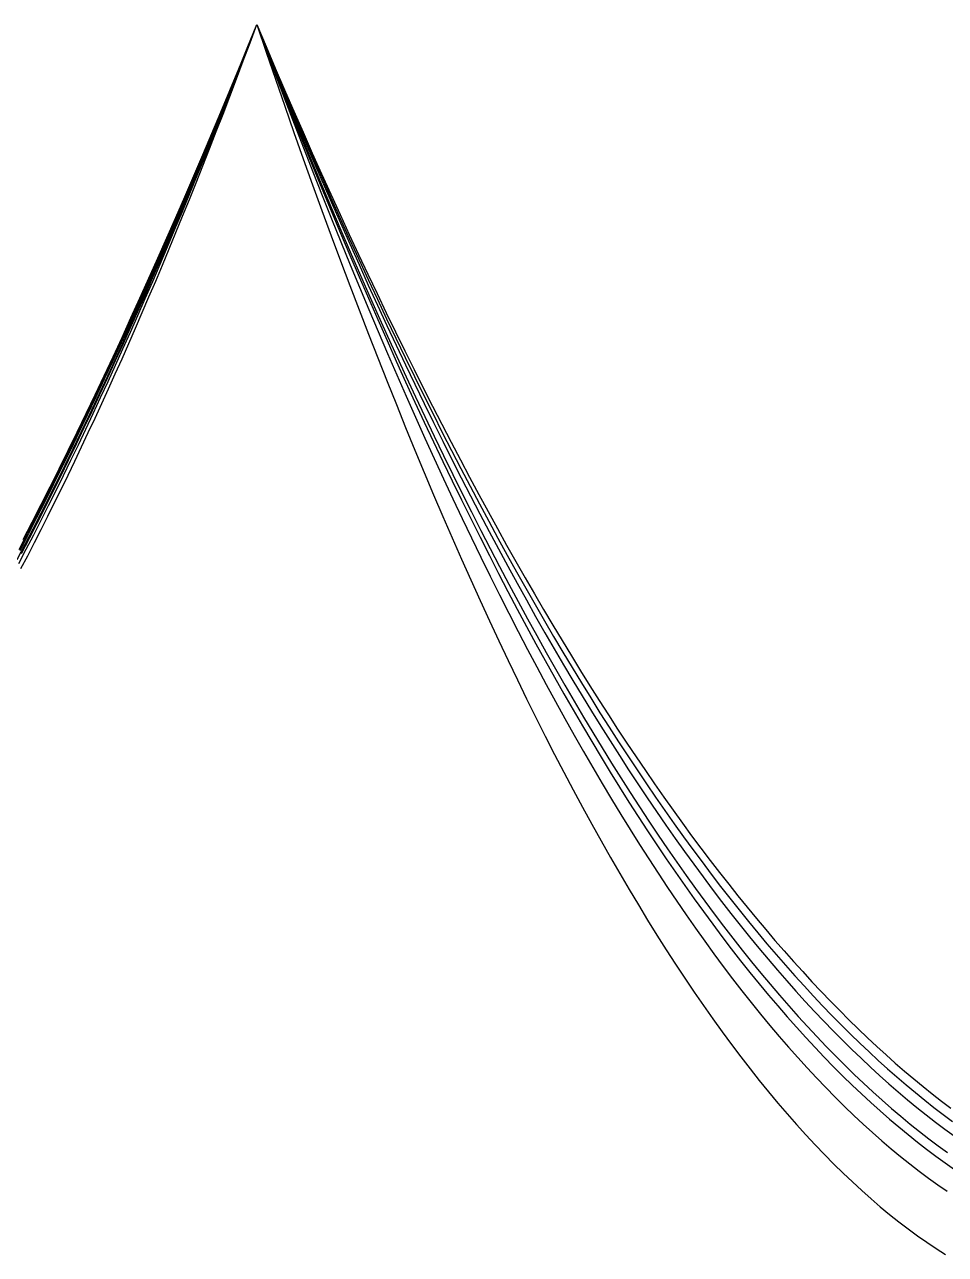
# Model space of a CAD drawing. Header units: metres. Extents: x -87 to 28195, y -4474 to 524.
# Drawn here: x 11919 to 12355, y -1335 to -752 of the extents above; entities that cross this region are included whole.
import ezdxf

# ---------------------------------------------------------------- set-up
doc = ezdxf.new("R2010")
doc.units = ezdxf.units.M
for name, color, linetype in [('CATENARIES_-10_bare', 7, 'Continuous'), ('CATENARIES_-10_ICE', 7, 'Continuous'), ('CATENARIES_-19_bare', 7, 'Continuous'), ('CATENARIES_-19_HEAVY_ICE', 7, 'Continuous'), ('CATENARIES_0', 7, 'Continuous'), ('CATENARIES_0_ICE', 7, 'Continuous'), ('CATENARIES_50_theoretical', 7, 'Continuous')]:
    doc.layers.add(name, color=color, linetype=linetype)

msp = doc.modelspace()

# ---------------------------------------------------------------- linework, layer by layer
at = {"layer": 'CATENARIES_-10_bare'}
for points in [[(11916.63, -1000.96, 0), (11920.8, -992.91, 0), (11924.97, -984.78, 0), (11929.13, -976.55, 0), (11933.3, -968.24, 0), (11937.47, -959.84, 0), (11941.64, -951.34, 0), (11945.81, -942.76, 0), (11949.98, -934.09, 0), (11954.15, -925.33, 0), (11958.31, -916.48, 0), (11962.48, -907.54, 0), (11966.65, -898.51, 0), (11970.82, -889.39, 0), (11974.99, -880.18, 0), (11979.16, -870.88, 0), (11983.33, -861.5, 0), (11987.49, -852.02, 0), (11991.66, -842.45, 0), (11995.83, -832.79, 0), (12000, -823.05, 0), (12004.17, -813.21, 0), (12008.34, -803.28, 0), (12012.51, -793.27, 0), (12016.67, -783.16, 0), (12020.84, -772.96, 0), (12025.01, -762.68, 0), (12029.18, -752.3, 0)], [(12029.18, -752.3, 0), (12033.57, -762.91, 0), (12037.97, -773.42, 0), (12042.36, -783.82, 0), (12046.76, -794.13, 0), (12051.15, -804.34, 0), (12055.55, -814.44, 0), (12059.94, -824.45, 0), (12064.34, -834.36, 0), (12068.73, -844.16, 0), (12073.12, -853.87, 0), (12077.52, -863.47, 0), (12081.91, -872.98, 0), (12086.31, -882.38, 0), (12090.7, -891.69, 0), (12095.1, -900.89, 0), (12099.49, -910, 0), (12103.89, -919.01, 0), (12108.28, -927.91, 0), (12112.67, -936.72, 0), (12117.07, -945.43, 0), (12121.46, -954.03, 0), (12125.86, -962.54, 0), (12130.25, -970.95, 0), (12134.65, -979.26, 0), (12139.04, -987.47, 0), (12143.43, -995.58, 0), (12147.83, -1003.59, 0), (12152.22, -1011.5, 0), (12156.62, -1019.31, 0), (12161.01, -1027.02, 0), (12165.41, -1034.63, 0), (12169.8, -1042.15, 0), (12174.2, -1049.56, 0), (12178.59, -1056.88, 0), (12182.98, -1064.1, 0), (12187.38, -1071.21, 0), (12191.77, -1078.23, 0), (12196.17, -1085.15, 0), (12200.56, -1091.97, 0), (12204.96, -1098.69, 0), (12209.35, -1105.32, 0), (12213.75, -1111.84, 0), (12218.14, -1118.27, 0), (12222.53, -1124.59, 0), (12226.93, -1130.82, 0), (12231.32, -1136.95, 0), (12235.72, -1142.98, 0), (12240.11, -1148.91, 0), (12244.51, -1154.75, 0), (12248.9, -1160.48, 0), (12253.3, -1166.12, 0), (12257.69, -1171.65, 0), (12262.08, -1177.09, 0), (12266.48, -1182.43, 0), (12270.87, -1187.67, 0), (12275.27, -1192.82, 0), (12279.66, -1197.86, 0), (12284.06, -1202.81, 0), (12288.45, -1207.66, 0), (12292.85, -1212.41, 0), (12297.24, -1217.06, 0), (12301.63, -1221.61, 0), (12306.03, -1226.07, 0), (12310.42, -1230.43, 0), (12314.82, -1234.68, 0), (12319.21, -1238.84, 0), (12323.61, -1242.91, 0), (12328, -1246.87, 0), (12332.4, -1250.74, 0), (12336.79, -1254.51, 0), (12341.18, -1258.18, 0), (12345.58, -1261.75, 0), (12349.97, -1265.22, 0), (12354.37, -1268.6, 0), (12358.76, -1271.87, 0)]]:
    msp.add_polyline3d(points, dxfattribs=at)
at = {"layer": 'CATENARIES_-10_ICE'}
for points in [[(11915.7, -1005.72, 0), (11919.48, -998.46, 0), (11923.27, -991.12, 0), (11927.05, -983.7, 0), (11930.83, -976.19, 0), (11934.62, -968.61, 0), (11938.4, -960.94, 0), (11942.18, -953.19, 0), (11945.96, -945.36, 0), (11949.75, -937.45, 0), (11953.53, -929.45, 0), (11957.31, -921.38, 0), (11961.09, -913.22, 0), (11964.88, -904.98, 0), (11968.66, -896.66, 0), (11972.44, -888.25, 0), (11976.22, -879.76, 0), (11980.01, -871.19, 0), (11983.79, -862.54, 0), (11987.57, -853.81, 0), (11991.35, -844.99, 0), (11995.14, -836.1, 0), (11998.92, -827.12, 0), (12002.7, -818.05, 0), (12006.48, -808.91, 0), (12010.27, -799.68, 0), (12014.05, -790.37, 0), (12017.83, -780.98, 0), (12021.61, -771.5, 0), (12025.4, -761.94, 0), (12029.18, -752.3, 0)], [(12029.18, -752.3, 0), (12033.6, -763.57, 0), (12038.02, -774.72, 0), (12042.44, -785.76, 0), (12046.86, -796.69, 0), (12051.28, -807.51, 0), (12055.71, -818.21, 0), (12060.13, -828.81, 0), (12064.55, -839.29, 0), (12068.97, -849.66, 0), (12073.39, -859.92, 0), (12077.81, -870.07, 0), (12082.23, -880.1, 0), (12086.65, -890.03, 0), (12091.07, -899.84, 0), (12095.49, -909.54, 0), (12099.91, -919.13, 0), (12104.33, -928.61, 0), (12108.76, -937.98, 0), (12113.18, -947.23, 0), (12117.6, -956.38, 0), (12122.02, -965.41, 0), (12126.44, -974.33, 0), (12130.86, -983.15, 0), (12135.28, -991.85, 0), (12139.7, -1000.44, 0), (12144.12, -1008.92, 0), (12148.54, -1017.29, 0), (12152.96, -1025.55, 0), (12157.38, -1033.69, 0), (12161.81, -1041.73, 0), (12166.23, -1049.66, 0), (12170.65, -1057.47, 0), (12175.07, -1065.18, 0), (12179.49, -1072.78, 0), (12183.91, -1080.26, 0), (12188.33, -1087.64, 0), (12192.75, -1094.9, 0), (12197.17, -1102.05, 0), (12201.59, -1109.1, 0), (12206.01, -1116.03, 0), (12210.44, -1122.86, 0), (12214.86, -1129.57, 0), (12219.28, -1136.17, 0), (12223.7, -1142.67, 0), (12228.12, -1149.05, 0), (12232.54, -1155.33, 0), (12236.96, -1161.49, 0), (12241.38, -1167.55, 0), (12245.8, -1173.49, 0), (12250.22, -1179.33, 0), (12254.64, -1185.05, 0), (12259.06, -1190.67, 0), (12263.49, -1196.18, 0), (12267.91, -1201.57, 0), (12272.33, -1206.86, 0), (12276.75, -1212.04, 0), (12281.17, -1217.11, 0), (12285.59, -1222.06, 0), (12290.01, -1226.91, 0), (12294.43, -1231.65, 0), (12298.85, -1236.28, 0), (12303.27, -1240.8, 0), (12307.69, -1245.22, 0), (12312.11, -1249.52, 0), (12316.54, -1253.71, 0), (12320.96, -1257.8, 0), (12325.38, -1261.77, 0), (12329.8, -1265.64, 0), (12334.22, -1269.39, 0), (12338.64, -1273.04, 0), (12343.06, -1276.58, 0), (12347.48, -1280.01, 0), (12351.9, -1283.33, 0), (12356.32, -1286.54, 0)]]:
    msp.add_polyline3d(points, dxfattribs=at)
at = {"layer": 'CATENARIES_-19_bare'}
for points in [[(11918.54, -996.25, 0), (11922.79, -987.98, 0), (11927.05, -979.63, 0), (11931.31, -971.19, 0), (11935.56, -962.66, 0), (11939.82, -954.04, 0), (11944.07, -945.33, 0), (11948.33, -936.53, 0), (11952.58, -927.64, 0), (11956.84, -918.66, 0), (11961.09, -909.6, 0), (11965.35, -900.44, 0), (11969.6, -891.19, 0), (11973.86, -881.86, 0), (11978.11, -872.43, 0), (11982.37, -862.91, 0), (11986.63, -853.31, 0), (11990.88, -843.61, 0), (11995.14, -833.83, 0), (11999.39, -823.95, 0), (12003.65, -813.99, 0), (12007.9, -803.93, 0), (12012.16, -793.78, 0), (12016.41, -783.55, 0), (12020.67, -773.22, 0), (12024.92, -762.81, 0), (12029.18, -752.3, 0)], [(12029.18, -752.3, 0), (12033.56, -762.68, 0), (12037.95, -772.96, 0), (12042.33, -783.15, 0), (12046.71, -793.24, 0), (12051.1, -803.23, 0), (12055.48, -813.13, 0), (12059.86, -822.93, 0), (12064.25, -832.63, 0), (12068.63, -842.24, 0), (12073.01, -851.75, 0), (12077.4, -861.17, 0), (12081.78, -870.49, 0), (12086.16, -879.71, 0), (12090.55, -888.84, 0), (12094.93, -897.87, 0), (12099.32, -906.8, 0), (12103.7, -915.65, 0), (12108.08, -924.39, 0), (12112.47, -933.04, 0), (12116.85, -941.59, 0), (12121.23, -950.05, 0), (12125.62, -958.41, 0), (12130, -966.68, 0), (12134.38, -974.85, 0), (12138.77, -982.92, 0), (12143.15, -990.9, 0), (12147.53, -998.79, 0), (12151.92, -1006.57, 0), (12156.3, -1014.27, 0), (12160.68, -1021.87, 0), (12165.07, -1029.37, 0), (12169.45, -1036.78, 0), (12173.83, -1044.09, 0), (12178.22, -1051.3, 0), (12182.6, -1058.43, 0), (12186.98, -1065.45, 0), (12191.37, -1072.38, 0), (12195.75, -1079.22, 0), (12200.13, -1085.96, 0), (12204.52, -1092.61, 0), (12208.9, -1099.16, 0), (12213.29, -1105.62, 0), (12217.67, -1111.98, 0), (12222.05, -1118.24, 0), (12226.44, -1124.42, 0), (12230.82, -1130.49, 0), (12235.2, -1136.48, 0), (12239.59, -1142.36, 0), (12243.97, -1148.16, 0), (12248.35, -1153.85, 0), (12252.74, -1159.46, 0), (12257.12, -1164.97, 0), (12261.5, -1170.38, 0), (12265.89, -1175.7, 0), (12270.27, -1180.92, 0), (12274.65, -1186.05, 0), (12279.04, -1191.09, 0), (12283.42, -1196.03, 0), (12287.8, -1200.88, 0), (12292.19, -1205.63, 0), (12296.57, -1210.29, 0), (12300.95, -1214.85, 0), (12305.34, -1219.32, 0), (12309.72, -1223.69, 0), (12314.1, -1227.97, 0), (12318.49, -1232.16, 0), (12322.87, -1236.25, 0), (12327.26, -1240.25, 0), (12331.64, -1244.15, 0), (12336.02, -1247.96, 0), (12340.41, -1251.67, 0), (12344.79, -1255.29, 0), (12349.17, -1258.82, 0), (12353.56, -1262.25, 0), (12357.94, -1265.59, 0)]]:
    msp.add_polyline3d(points, dxfattribs=at)
at = {"layer": 'CATENARIES_-19_HEAVY_ICE'}
for points in [[(11916.48, -1007.48, 0), (11920.01, -1000.73, 0), (11923.53, -993.91, 0), (11927.05, -987, 0), (11930.57, -980.01, 0), (11934.09, -972.95, 0), (11937.62, -965.8, 0), (11941.14, -958.58, 0), (11944.66, -951.28, 0), (11948.18, -943.9, 0), (11951.7, -936.44, 0), (11955.22, -928.9, 0), (11958.75, -921.28, 0), (11962.27, -913.59, 0), (11965.79, -905.81, 0), (11969.31, -897.96, 0), (11972.83, -890.02, 0), (11976.35, -882.01, 0), (11979.88, -873.92, 0), (11983.4, -865.75, 0), (11986.92, -857.5, 0), (11990.44, -849.17, 0), (11993.96, -840.76, 0), (11997.48, -832.27, 0), (12001.01, -823.71, 0), (12004.53, -815.06, 0), (12008.05, -806.33, 0), (12011.57, -797.53, 0), (12015.09, -788.64, 0), (12018.61, -779.67, 0), (12022.14, -770.63, 0), (12025.66, -761.5, 0), (12029.18, -752.3, 0)], [(12029.18, -752.3, 0), (12033.6, -764.23, 0), (12038.02, -776.03, 0), (12042.44, -787.71, 0), (12046.86, -799.27, 0), (12051.28, -810.7, 0), (12055.7, -822.01, 0), (12060.12, -833.2, 0), (12064.54, -844.26, 0), (12068.96, -855.2, 0), (12073.38, -866.02, 0), (12077.8, -876.71, 0), (12082.22, -887.28, 0), (12086.65, -897.73, 0), (12091.07, -908.05, 0), (12095.49, -918.25, 0), (12099.91, -928.33, 0), (12104.33, -938.29, 0), (12108.75, -948.12, 0), (12113.17, -957.83, 0), (12117.59, -967.42, 0), (12122.01, -976.88, 0), (12126.43, -986.22, 0), (12130.85, -995.45, 0), (12135.27, -1004.54, 0), (12139.69, -1013.52, 0), (12144.11, -1022.37, 0), (12148.53, -1031.11, 0), (12152.95, -1039.72, 0), (12157.37, -1048.21, 0), (12161.79, -1056.57, 0), (12166.21, -1064.82, 0), (12170.63, -1072.94, 0), (12175.05, -1080.94, 0), (12179.47, -1088.82, 0), (12183.89, -1096.58, 0), (12188.31, -1104.22, 0), (12192.74, -1111.73, 0), (12197.16, -1119.13, 0), (12201.58, -1126.4, 0), (12206, -1133.55, 0), (12210.42, -1140.58, 0), (12214.84, -1147.49, 0), (12219.26, -1154.28, 0), (12223.68, -1160.95, 0), (12228.1, -1167.49, 0), (12232.52, -1173.92, 0), (12236.94, -1180.22, 0), (12241.36, -1186.4, 0), (12245.78, -1192.47, 0), (12250.2, -1198.41, 0), (12254.62, -1204.23, 0), (12259.04, -1209.93, 0), (12263.46, -1215.51, 0), (12267.88, -1220.97, 0), (12272.3, -1226.31, 0), (12276.72, -1231.52, 0), (12281.14, -1236.62, 0), (12285.56, -1241.6, 0), (12289.98, -1246.46, 0), (12294.4, -1251.19, 0), (12298.83, -1255.81, 0), (12303.25, -1260.3, 0), (12307.67, -1264.68, 0), (12312.09, -1268.93, 0), (12316.51, -1273.07, 0), (12320.93, -1277.08, 0), (12325.35, -1280.98, 0), (12329.77, -1284.75, 0), (12334.19, -1288.41, 0), (12338.61, -1291.94, 0), (12343.03, -1295.35, 0), (12347.45, -1298.65, 0), (12351.87, -1301.82, 0), (12356.29, -1304.88, 0)]]:
    msp.add_polyline3d(points, dxfattribs=at)
at = {"layer": 'CATENARIES_0'}
for points in [[(11917.04, -1001.32, 0), (11921.04, -993.59, 0), (11925.05, -985.77, 0), (11929.05, -977.87, 0), (11933.06, -969.88, 0), (11937.06, -961.81, 0), (11941.07, -953.65, 0), (11945.07, -945.4, 0), (11949.08, -937.07, 0), (11953.08, -928.65, 0), (11957.09, -920.15, 0), (11961.09, -911.56, 0), (11965.1, -902.88, 0), (11969.1, -894.12, 0), (11973.11, -885.27, 0), (11977.11, -876.34, 0), (11981.12, -867.31, 0), (11985.12, -858.21, 0), (11989.13, -849.01, 0), (11993.13, -839.73, 0), (11997.14, -830.36, 0), (12001.14, -820.91, 0), (12005.15, -811.37, 0), (12009.15, -801.74, 0), (12013.16, -792.02, 0), (12017.16, -782.22, 0), (12021.17, -772.34, 0), (12025.17, -762.36, 0), (12029.18, -752.3, 0)], [(12029.18, -752.3, 0), (12033.58, -763.16, 0), (12037.99, -773.91, 0), (12042.39, -784.56, 0), (12046.8, -795.1, 0), (12051.2, -805.54, 0), (12055.6, -815.87, 0), (12060.01, -826.1, 0), (12064.41, -836.22, 0), (12068.82, -846.24, 0), (12073.22, -856.16, 0), (12077.62, -865.97, 0), (12082.03, -875.67, 0), (12086.43, -885.27, 0), (12090.84, -894.77, 0), (12095.24, -904.16, 0), (12099.64, -913.45, 0), (12104.05, -922.64, 0), (12108.45, -931.72, 0), (12112.86, -940.7, 0), (12117.26, -949.57, 0), (12121.66, -958.34, 0), (12126.07, -967, 0), (12130.47, -975.56, 0), (12134.88, -984.02, 0), (12139.28, -992.38, 0), (12143.68, -1000.63, 0), (12148.09, -1008.77, 0), (12152.49, -1016.81, 0), (12156.9, -1024.75, 0), (12161.3, -1032.59, 0), (12165.7, -1040.32, 0), (12170.11, -1047.95, 0), (12174.51, -1055.48, 0), (12178.92, -1062.9, 0), (12183.32, -1070.22, 0), (12187.72, -1077.43, 0), (12192.13, -1084.54, 0), (12196.53, -1091.55, 0), (12200.94, -1098.46, 0), (12205.34, -1105.26, 0), (12209.74, -1111.96, 0), (12214.15, -1118.56, 0), (12218.55, -1125.05, 0), (12222.96, -1131.44, 0), (12227.36, -1137.73, 0), (12231.76, -1143.92, 0), (12236.17, -1150, 0), (12240.57, -1155.98, 0), (12244.98, -1161.85, 0), (12249.38, -1167.63, 0), (12253.78, -1173.3, 0), (12258.19, -1178.87, 0), (12262.59, -1184.33, 0), (12267, -1189.69, 0), (12271.4, -1194.95, 0), (12275.8, -1200.11, 0), (12280.21, -1205.17, 0), (12284.61, -1210.12, 0), (12289.02, -1214.97, 0), (12293.42, -1219.71, 0), (12297.82, -1224.36, 0), (12302.23, -1228.9, 0), (12306.63, -1233.34, 0), (12311.04, -1237.68, 0), (12315.44, -1241.91, 0), (12319.84, -1246.05, 0), (12324.25, -1250.08, 0), (12328.65, -1254.01, 0), (12333.06, -1257.83, 0), (12337.46, -1261.56, 0), (12341.86, -1265.18, 0), (12346.27, -1268.7, 0), (12350.67, -1272.11, 0), (12355.08, -1275.43, 0), (12359.48, -1278.64, 0)]]:
    msp.add_polyline3d(points, dxfattribs=at)
at = {"layer": 'CATENARIES_0_ICE'}
for points in [[(11917.77, -1002.79, 0), (11921.48, -995.62, 0), (11925.19, -988.38, 0), (11928.91, -981.05, 0), (11932.62, -973.64, 0), (11936.33, -966.15, 0), (11940.05, -958.58, 0), (11943.76, -950.93, 0), (11947.48, -943.19, 0), (11951.19, -935.38, 0), (11954.9, -927.48, 0), (11958.62, -919.5, 0), (11962.33, -911.44, 0), (11966.05, -903.3, 0), (11969.76, -895.07, 0), (11973.47, -886.76, 0), (11977.19, -878.37, 0), (11980.9, -869.9, 0), (11984.61, -861.35, 0), (11988.33, -852.71, 0), (11992.04, -844, 0), (11995.76, -835.2, 0), (11999.47, -826.32, 0), (12003.18, -817.35, 0), (12006.9, -808.31, 0), (12010.61, -799.18, 0), (12014.32, -789.97, 0), (12018.04, -780.67, 0), (12021.75, -771.3, 0), (12025.47, -761.84, 0), (12029.18, -752.3, 0)], [(12029.18, -752.3, 0), (12033.59, -763.73, 0), (12037.99, -775.05, 0), (12042.4, -786.26, 0), (12046.81, -797.35, 0), (12051.22, -808.32, 0), (12055.62, -819.18, 0), (12060.03, -829.92, 0), (12064.44, -840.55, 0), (12068.85, -851.07, 0), (12073.25, -861.47, 0), (12077.66, -871.76, 0), (12082.07, -881.93, 0), (12086.48, -891.99, 0), (12090.88, -901.93, 0), (12095.29, -911.76, 0), (12099.7, -921.48, 0), (12104.11, -931.08, 0), (12108.51, -940.56, 0), (12112.92, -949.94, 0), (12117.33, -959.2, 0), (12121.74, -968.34, 0), (12126.14, -977.37, 0), (12130.55, -986.29, 0), (12134.96, -995.1, 0), (12139.37, -1003.79, 0), (12143.77, -1012.36, 0), (12148.18, -1020.83, 0), (12152.59, -1029.18, 0), (12157, -1037.42, 0), (12161.4, -1045.54, 0), (12165.81, -1053.55, 0), (12170.22, -1061.45, 0), (12174.63, -1069.23, 0), (12179.03, -1076.9, 0), (12183.44, -1084.46, 0), (12187.85, -1091.9, 0), (12192.26, -1099.24, 0), (12196.66, -1106.45, 0), (12201.07, -1113.56, 0), (12205.48, -1120.55, 0), (12209.89, -1127.43, 0), (12214.29, -1134.2, 0), (12218.7, -1140.86, 0), (12223.11, -1147.4, 0), (12227.52, -1153.83, 0), (12231.92, -1160.14, 0), (12236.33, -1166.35, 0), (12240.74, -1172.44, 0), (12245.15, -1178.42, 0), (12249.55, -1184.29, 0), (12253.96, -1190.04, 0), (12258.37, -1195.68, 0), (12262.78, -1201.21, 0), (12267.18, -1206.63, 0), (12271.59, -1211.94, 0), (12276, -1217.13, 0), (12280.41, -1222.21, 0), (12284.81, -1227.18, 0), (12289.22, -1232.04, 0), (12293.63, -1236.78, 0), (12298.04, -1241.41, 0), (12302.44, -1245.93, 0), (12306.85, -1250.34, 0), (12311.26, -1254.64, 0), (12315.67, -1258.82, 0), (12320.07, -1262.9, 0), (12324.48, -1266.86, 0), (12328.89, -1270.71, 0), (12333.3, -1274.44, 0), (12337.7, -1278.07, 0), (12342.11, -1281.58, 0), (12346.52, -1284.99, 0), (12350.93, -1288.28, 0), (12355.33, -1291.45, 0), (12359.74, -1294.52, 0)]]:
    msp.add_polyline3d(points, dxfattribs=at)
at = {"layer": 'CATENARIES_50_theoretical'}
for points in [[(11917.48, -1009.96, 0), (11920.67, -1003.85, 0), (11923.86, -997.66, 0), (11927.05, -991.4, 0), (11930.24, -985.07, 0), (11933.43, -978.67, 0), (11936.62, -972.19, 0), (11939.82, -965.64, 0), (11943.01, -959.02, 0), (11946.2, -952.32, 0), (11949.39, -945.55, 0), (11952.58, -938.7, 0), (11955.77, -931.78, 0), (11958.97, -924.79, 0), (11962.16, -917.73, 0), (11965.35, -910.59, 0), (11968.54, -903.38, 0), (11971.73, -896.09, 0), (11974.92, -888.73, 0), (11978.11, -881.3, 0), (11981.31, -873.79, 0), (11984.5, -866.21, 0), (11987.69, -858.55, 0), (11990.88, -850.82, 0), (11994.07, -843.02, 0), (11997.26, -835.14, 0), (12000.46, -827.19, 0), (12003.65, -819.17, 0), (12006.84, -811.07, 0), (12010.03, -802.9, 0), (12013.22, -794.65, 0), (12016.41, -786.33, 0), (12019.61, -777.93, 0), (12022.8, -769.46, 0), (12025.99, -760.92, 0), (12029.18, -752.3, 0)], [(12029.18, -752.3, 0), (12033.59, -765.3, 0), (12038, -778.15, 0), (12042.41, -790.87, 0), (12046.82, -803.43, 0), (12051.22, -815.86, 0), (12055.63, -828.15, 0), (12060.04, -840.29, 0), (12064.45, -852.29, 0), (12068.86, -864.15, 0), (12073.27, -875.87, 0), (12077.68, -887.44, 0), (12082.09, -898.87, 0), (12086.49, -910.16, 0), (12090.9, -921.31, 0), (12095.31, -932.32, 0), (12099.72, -943.19, 0), (12104.13, -953.92, 0), (12108.54, -964.5, 0), (12112.95, -974.95, 0), (12117.36, -985.25, 0), (12121.76, -995.41, 0), (12126.17, -1005.44, 0), (12130.58, -1015.32, 0), (12134.99, -1025.06, 0), (12139.4, -1034.66, 0), (12143.81, -1044.12, 0), (12148.22, -1053.44, 0), (12152.63, -1062.62, 0), (12157.03, -1071.66, 0), (12161.44, -1080.56, 0), (12165.85, -1089.33, 0), (12170.26, -1097.95, 0), (12174.67, -1106.43, 0), (12179.08, -1114.77, 0), (12183.49, -1122.97, 0), (12187.9, -1131.04, 0), (12192.3, -1138.96, 0), (12196.71, -1146.75, 0), (12201.12, -1154.39, 0), (12205.53, -1161.9, 0), (12209.94, -1169.26, 0), (12214.35, -1176.49, 0), (12218.76, -1183.58, 0), (12223.17, -1190.53, 0), (12227.57, -1197.35, 0), (12231.98, -1204.02, 0), (12236.39, -1210.55, 0), (12240.8, -1216.95, 0), (12245.21, -1223.21, 0), (12249.62, -1229.33, 0), (12254.03, -1235.31, 0), (12258.44, -1241.15, 0), (12262.84, -1246.86, 0), (12267.25, -1252.42, 0), (12271.66, -1257.85, 0), (12276.07, -1263.14, 0), (12280.48, -1268.29, 0), (12284.89, -1273.31, 0), (12289.3, -1278.18, 0), (12293.71, -1282.92, 0), (12298.11, -1287.52, 0), (12302.52, -1291.98, 0), (12306.93, -1296.31, 0), (12311.34, -1300.49, 0), (12315.75, -1304.54, 0), (12320.16, -1308.46, 0), (12324.57, -1312.23, 0), (12328.98, -1315.87, 0), (12333.38, -1319.37, 0), (12337.79, -1322.73, 0), (12342.2, -1325.95, 0), (12346.61, -1329.04, 0), (12351.02, -1331.99, 0), (12355.43, -1334.8, 0)]]:
    msp.add_polyline3d(points, dxfattribs=at)

doc.saveas('drawing.dxf')
